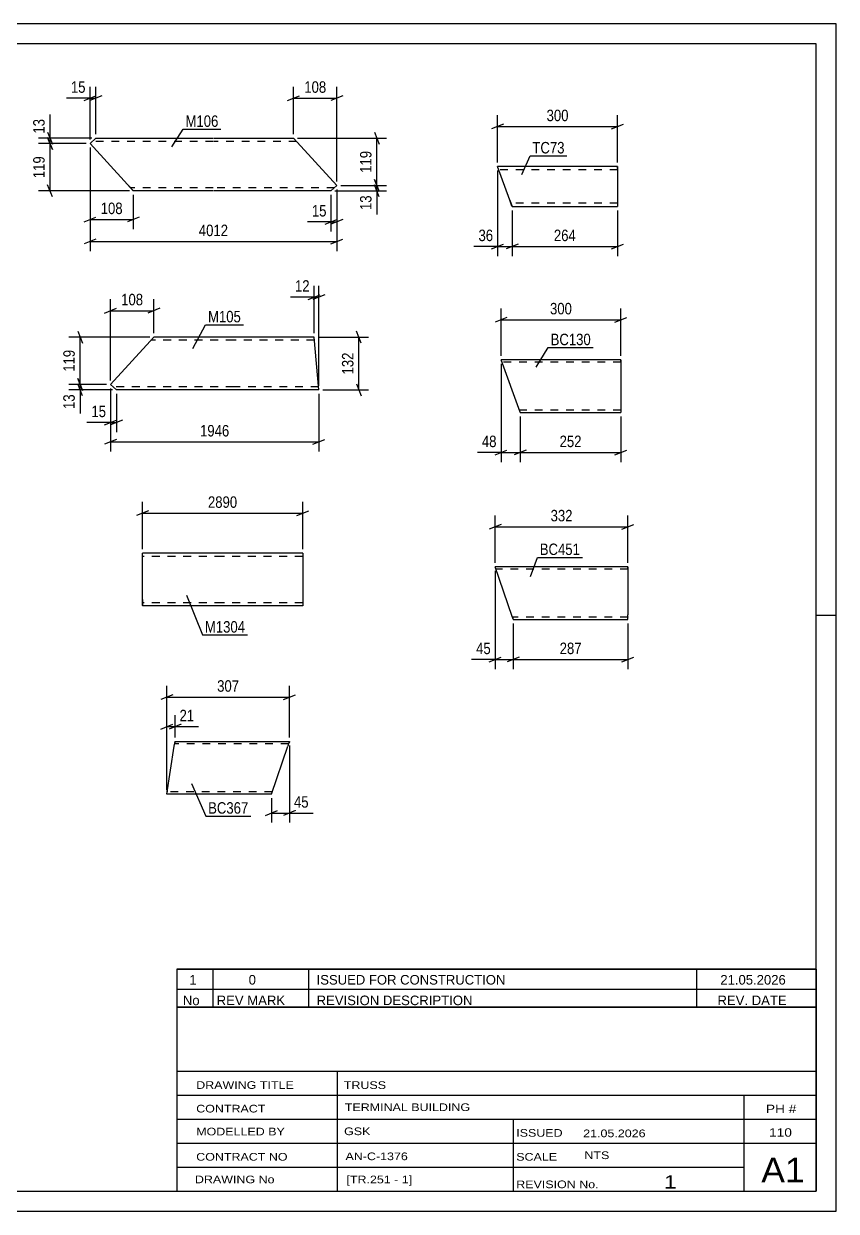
# Model space of a CAD drawing. Header units: millimetres. Extents: x 0 to 420, y 0 to 297.
# Drawn here: x 216.7 to 420, y 0 to 297 of the extents above; entities that cross this region are included whole.
import ezdxf

# ---------------------------------------------------------------- set-up
doc = ezdxf.new("R2010")
doc.units = ezdxf.units.MM
doc.linetypes.add('DXK_LINE_DOT2', pattern=[3.9198, 1.9599, -1.9599])
doc.styles.add('Arial Narrow', font='ARIALN.TTF', dxfattribs={"height": 0.2})

# ---------------------------------------------------------------- blocks, each defined once
blk = doc.blocks.new('Unknown-122569878-1134')
at = {"color": 5, "linetype": 'Continuous'}
for p, q in [((420, 297), (0, 297)), ((420, 0), (420, 297)), ((415, 292), (5, 292)), ((415, 5), (415, 292)), ((420, 149), (415, 149)), ((5, 5), (415, 5)), ((0, 0), (420, 0))]:
    blk.add_line(p, q, dxfattribs=at)
blk = doc.blocks.new('Part-122569878-10445 - 10440')
at = {"color": 2, "linetype": 'Continuous'}
for p, q in [((233.31, 267.04), (234.79, 268.39)), ((234.79, 268.39), (264.15, 268.39)), ((264.25, 268.39), (284.25, 268.39)), ((295.08, 256.54), (284.25, 268.39)), ((242.68, 256.79), (233.31, 267.04)), ((244.15, 255.19), (242.68, 256.79)), ((293.6, 255.19), (295.08, 256.54)), ((264.15, 255.19), (244.15, 255.19)), ((293.6, 255.19), (264.25, 255.19))]:
    blk.add_line(p, q, dxfattribs=at)
at = {"color": 7, "linetype": 'DXK_LINE_DOT2'}
for p, q in [((264.15, 267.59), (233.91, 267.59)), ((284.98, 267.59), (264.25, 267.59)), ((242.68, 256.79), (244.03, 255.31)), ((264.15, 255.99), (243.41, 255.99)), ((294.48, 255.99), (264.25, 255.99))]:
    blk.add_line(p, q, dxfattribs=at)
blk = doc.blocks.new('Part-122569878-10452 - 10451')
at = {"color": 2, "linetype": 'Continuous'}
for p, q in [((238.44, 206.78), (249.27, 218.63)), ((269.27, 218.63), (249.27, 218.63)), ((289.37, 218.63), (269.37, 218.63)), ((290.56, 205.43), (289.37, 218.63)), ((239.91, 205.43), (238.44, 206.78)), ((269.27, 205.43), (239.91, 205.43)), ((290.56, 205.43), (269.37, 205.43))]:
    blk.add_line(p, q, dxfattribs=at)
at = {"color": 7, "linetype": 'DXK_LINE_DOT2'}
for p, q in [((269.27, 217.83), (248.54, 217.83)), ((289.44, 217.83), (269.37, 217.83)), ((269.27, 206.23), (239.04, 206.23)), ((290.48, 206.23), (269.37, 206.23)), ((290.48, 206.23), (290.48, 206.29))]:
    blk.add_line(p, q, dxfattribs=at)
blk = doc.blocks.new('Part-122569878-10465 - 10464')
at = {"color": 2, "linetype": 'Continuous'}
for p, q in [((266.42, 164.58), (246.42, 164.58)), ((246.42, 152.98), (246.42, 164.58)), ((286.52, 164.58), (266.52, 164.58)), ((286.52, 164.58), (286.52, 151.38)), ((246.42, 152.98), (246.42, 151.38)), ((266.42, 151.38), (246.42, 151.38)), ((286.52, 151.38), (266.52, 151.38))]:
    blk.add_line(p, q, dxfattribs=at)
at = {"color": 7, "linetype": 'DXK_LINE_DOT2'}
for p, q in [((266.42, 163.78), (246.42, 163.78)), ((286.52, 163.78), (266.52, 163.78)), ((246.42, 151.51), (246.42, 152.98)), ((246.42, 152.18), (246.42, 152.24)), ((266.42, 152.18), (246.42, 152.18)), ((286.52, 152.18), (266.52, 152.18)), ((286.52, 152.18), (286.52, 152.24))]:
    blk.add_line(p, q, dxfattribs=at)
blk = doc.blocks.new('Part-122569878-12665 - 12660')
at = {"color": 2, "linetype": 'Continuous'}
for p, q in [((338.34, 252.89), (335.28, 261.29)), ((365.28, 261.29), (335.28, 261.29)), ((365.28, 261.29), (365.28, 251.29)), ((338.34, 252.89), (338.92, 251.29)), ((338.92, 251.29), (365.28, 251.29))]:
    blk.add_line(p, q, dxfattribs=at)
at = {"color": 7, "linetype": 'DXK_LINE_DOT2'}
for p, q in [((365.28, 260.49), (335.57, 260.49)), ((365.28, 260.82), (365.28, 261.29)), ((338.88, 251.41), (338.34, 252.89)), ((365.28, 252.09), (338.63, 252.09))]:
    blk.add_line(p, q, dxfattribs=at)
blk = doc.blocks.new('Part-122569878-12673 - 12672')
at = {"color": 2, "linetype": 'Continuous'}
for p, q in [((340.9, 199.86), (336.13, 212.97)), ((366.13, 212.97), (336.13, 212.97)), ((366.13, 212.97), (366.13, 212.88)), ((366.13, 212.88), (366.13, 199.77)), ((340.93, 199.77), (340.9, 199.86)), ((340.93, 199.77), (366.13, 199.77))]:
    blk.add_line(p, q, dxfattribs=at)
at = {"color": 7, "linetype": 'DXK_LINE_DOT2'}
for p, q in [((366.13, 212.37), (336.35, 212.37)), ((366.13, 212.62), (366.13, 212.97)), ((366.13, 200.37), (340.72, 200.37))]:
    blk.add_line(p, q, dxfattribs=at)
blk = doc.blocks.new('Part-122569878-12681 - 12680')
at = {"color": 2, "linetype": 'Continuous'}
for p, q in [((367.89, 161.2), (334.68, 161.2)), ((338.95, 148.74), (334.68, 161.2)), ((367.89, 161.2), (367.89, 161.11)), ((367.89, 161.11), (367.89, 160.85)), ((367.89, 160.85), (367.89, 160)), ((367.89, 160), (367.89, 149.2)), ((339.17, 148.09), (338.95, 148.74)), ((367.89, 148), (367.89, 149.2)), ((339.17, 148.09), (339.2, 148)), ((339.2, 148), (367.89, 148))]:
    blk.add_line(p, q, dxfattribs=at)
at = {"color": 7, "linetype": 'DXK_LINE_DOT2'}
for p, q in [((367.89, 160.6), (334.88, 160.6)), ((367.89, 160.85), (367.89, 161.2)), ((367.89, 160.46), (367.89, 160)), ((338.95, 148.74), (339.08, 148.35)), ((367.89, 148.6), (339, 148.6)), ((367.89, 148.6), (367.89, 149.2)), ((367.89, 148.64), (367.89, 148.6)), ((367.89, 148), (367.89, 148.09))]:
    blk.add_line(p, q, dxfattribs=at)
blk = doc.blocks.new('Part-122569878-12688 - 12687')
at = {"color": 2, "linetype": 'Continuous'}
for p, q in [((252.51, 104.3), (254.4, 116.3)), ((254.4, 116.3), (254.59, 117.5)), ((254.59, 117.5), (283.21, 117.5)), ((278.69, 104.3), (282.8, 116.3)), ((283.09, 117.15), (282.8, 116.3)), ((283.18, 117.41), (283.09, 117.15)), ((283.21, 117.5), (283.18, 117.41)), ((278.69, 104.3), (252.51, 104.3))]:
    blk.add_line(p, q, dxfattribs=at)
at = {"color": 7, "linetype": 'DXK_LINE_DOT2'}
for p, q in [((283.01, 116.9), (254.49, 116.9)), ((254.57, 117.41), (254.53, 117.15)), ((254.59, 117.5), (254.57, 117.41)), ((283.21, 117.5), (283.09, 117.15)), ((252.62, 104.95), (252.61, 104.9)), ((252.61, 104.9), (252.62, 104.95)), ((278.89, 104.9), (252.61, 104.9)), ((252.63, 105.04), (252.62, 104.95)), ((252.62, 104.95), (252.63, 105.04))]:
    blk.add_line(p, q, dxfattribs=at)
blk = doc.blocks.new('StraightDimension-122569878-12901 - 10440')
at = {"color": 7, "linetype": 'Continuous'}
for p, q in [((233.79, 268.39), (220.46, 268.39)), ((222.71, 269.89), (223.91, 266.89)), ((223.91, 265.54), (222.71, 268.54)), ((223.31, 267.04), (223.31, 268.39)), ((232.31, 267.04), (220.46, 267.04))]:
    blk.add_line(p, q, dxfattribs=at)
at = {"color": 0}
blk.add_wipeout([(222.56, 273.77), (218.36, 273.77), (218.36, 268.92), (222.56, 268.92)], dxfattribs=at)
at = {"color": 7, "linetype": 'Continuous'}
blk.add_line((223.31, 268.39), (223.31, 274.3), dxfattribs=at)
blk.add_line((223.31, 268.39), (223.31, 274.3), dxfattribs=at)
at = {"color": 3, "style": 'Arial Narrow'}
blk.add_text('13', height=2.863, rotation=90.0002, dxfattribs=at).set_placement((221.96, 269.52))
blk = doc.blocks.new('StraightDimension-122569878-10650 - 10440')
at = {"color": 7, "linetype": 'Continuous'}
for p, q in [((295.08, 255.54), (295.08, 245.04)), ((293.6, 254.19), (293.6, 245.04)), ((292.1, 246.84), (295.1, 248.04)), ((296.58, 248.04), (293.58, 246.84)), ((293.6, 247.44), (295.08, 247.44))]:
    blk.add_line(p, q, dxfattribs=at)
at = {"color": 0}
blk.add_wipeout([(293.08, 248.19), (293.08, 252.39), (288.22, 252.39), (288.22, 248.19)], dxfattribs=at)
at = {"color": 7, "linetype": 'Continuous'}
blk.add_line((293.6, 247.44), (287.7, 247.44), dxfattribs=at)
blk.add_line((293.6, 247.44), (287.7, 247.44), dxfattribs=at)
at = {"color": 3, "style": 'Arial Narrow'}
blk.add_text('15', height=2.863, dxfattribs=at).set_placement((288.82, 248.79))
blk = doc.blocks.new('StraightDimension-122569878-10663 - 10440')
at = {"color": 7, "linetype": 'Continuous'}
for p, q in [((233.31, 268.04), (233.31, 281.24)), ((234.79, 269.39), (234.79, 281.24)), ((231.81, 277.79), (234.81, 278.99)), ((236.29, 278.99), (233.29, 277.79)), ((233.31, 278.39), (234.79, 278.39))]:
    blk.add_line(p, q, dxfattribs=at)
at = {"color": 0}
blk.add_wipeout([(232.78, 279.14), (232.78, 283.34), (227.93, 283.34), (227.93, 279.14)], dxfattribs=at)
at = {"color": 7, "linetype": 'Continuous'}
blk.add_line((233.31, 278.39), (227.4, 278.39), dxfattribs=at)
blk.add_line((233.31, 278.39), (227.4, 278.39), dxfattribs=at)
at = {"color": 3, "style": 'Arial Narrow'}
blk.add_text('15', height=2.863, dxfattribs=at).set_placement((228.53, 279.74))
blk = doc.blocks.new('StraightDimension-122569878-10655 - 10440')
at = {"color": 7, "linetype": 'Continuous'}
for p, q in [((233.31, 266.04), (233.31, 245.65)), ((244.15, 254.19), (244.15, 245.65)), ((231.81, 247.45), (234.81, 248.65)), ((233.31, 248.05), (244.15, 248.05)), ((245.65, 248.65), (242.65, 247.45))]:
    blk.add_line(p, q, dxfattribs=at)
at = {"color": 0}
blk.add_wipeout([(242.07, 248.8), (242.07, 253), (235.39, 253), (235.39, 248.8)], dxfattribs=at)
at = {"color": 3, "style": 'Arial Narrow'}
blk.add_text('108', height=2.863, dxfattribs=at).set_placement((235.99, 249.4))
blk = doc.blocks.new('StraightDimension-122569878-10683 - 10440')
at = {"color": 7, "linetype": 'Continuous'}
for p, q in [((233.31, 266.04), (233.31, 240.14)), ((295.08, 255.54), (295.08, 240.14)), ((234.81, 243.14), (231.81, 241.94)), ((233.31, 242.54), (295.08, 242.54)), ((293.58, 241.94), (296.58, 243.14))]:
    blk.add_line(p, q, dxfattribs=at)
at = {"color": 0}
blk.add_wipeout([(268.45, 243.29), (268.45, 247.49), (259.94, 247.49), (259.94, 243.29)], dxfattribs=at)
at = {"color": 3, "style": 'Arial Narrow'}
blk.add_text('4012', height=2.863, dxfattribs=at).set_placement((260.54, 243.89))
blk = doc.blocks.new('StraightDimension-122569878-10659 - 10440')
at = {"color": 7, "linetype": 'Continuous'}
for p, q in [((284.25, 269.39), (284.25, 281.24)), ((295.08, 257.54), (295.08, 281.24)), ((282.75, 277.79), (285.75, 278.99)), ((284.25, 278.39), (295.08, 278.39)), ((296.58, 278.99), (293.58, 277.79))]:
    blk.add_line(p, q, dxfattribs=at)
at = {"color": 0}
blk.add_wipeout([(293.01, 279.14), (293.01, 283.34), (286.32, 283.34), (286.32, 279.14)], dxfattribs=at)
at = {"color": 3, "style": 'Arial Narrow'}
blk.add_text('108', height=2.863, dxfattribs=at).set_placement((286.92, 279.74))
blk = doc.blocks.new('StraightDimension-122569878-12902 - 10440')
at = {"color": 7, "linetype": 'Continuous'}
for p, q in [((222.71, 268.54), (223.91, 265.54)), ((232.31, 267.04), (220.46, 267.04)), ((223.31, 255.19), (223.31, 267.04)), ((223.91, 253.69), (222.71, 256.69)), ((243.15, 255.19), (220.46, 255.19))]:
    blk.add_line(p, q, dxfattribs=at)
at = {"color": 0}
blk.add_wipeout([(222.56, 264.46), (218.36, 264.46), (218.36, 257.78), (222.56, 257.78)], dxfattribs=at)
at = {"color": 3, "style": 'Arial Narrow'}
blk.add_text('119', height=2.863, rotation=90.0002, dxfattribs=at).set_placement((221.96, 258.38))
blk = doc.blocks.new('StraightDimension-122569878-12936 - 10440')
at = {"color": 7, "linetype": 'Continuous'}
for p, q in [((285.25, 268.39), (307.48, 268.39)), ((304.48, 269.89), (305.68, 266.89)), ((305.08, 256.54), (305.08, 268.39)), ((296.08, 256.54), (307.48, 256.54)), ((305.68, 255.04), (304.48, 258.04))]:
    blk.add_line(p, q, dxfattribs=at)
at = {"color": 0}
blk.add_wipeout([(304.33, 265.81), (300.13, 265.81), (300.13, 259.12), (304.33, 259.12)], dxfattribs=at)
at = {"color": 3, "style": 'Arial Narrow'}
blk.add_text('119', height=2.863, rotation=90.0002, dxfattribs=at).set_placement((303.73, 259.72))
blk = doc.blocks.new('StraightDimension-122569878-12937 - 10440')
at = {"color": 7, "linetype": 'Continuous'}
for p, q in [((296.08, 256.54), (307.48, 256.54)), ((304.48, 258.04), (305.68, 255.04)), ((305.68, 253.69), (304.48, 256.69)), ((305.08, 255.19), (305.08, 256.54)), ((294.6, 255.19), (307.48, 255.19))]:
    blk.add_line(p, q, dxfattribs=at)
at = {"color": 0}
blk.add_wipeout([(304.33, 254.67), (300.13, 254.67), (300.13, 249.81), (304.33, 249.81)], dxfattribs=at)
at = {"color": 7, "linetype": 'Continuous'}
blk.add_line((305.08, 255.19), (305.08, 249.29), dxfattribs=at)
blk.add_line((305.08, 255.19), (305.08, 249.29), dxfattribs=at)
at = {"color": 3, "style": 'Arial Narrow'}
blk.add_text('13', height=2.863, rotation=90.0002, dxfattribs=at).set_placement((303.73, 250.41))
blk = doc.blocks.new('StraightDimension-122569878-10707 - 10451')
at = {"color": 7, "linetype": 'Continuous'}
for p, q in [((301.16, 217.13), (299.96, 220.13)), ((290.37, 218.63), (302.96, 218.63)), ((300.56, 205.43), (300.56, 218.63)), ((291.56, 205.43), (302.96, 205.43)), ((299.96, 206.93), (301.16, 203.93))]:
    blk.add_line(p, q, dxfattribs=at)
at = {"color": 0}
blk.add_wipeout([(299.81, 215.37), (295.61, 215.37), (295.61, 208.68), (299.81, 208.68)], dxfattribs=at)
at = {"color": 3, "style": 'Arial Narrow'}
blk.add_text('132', height=2.863, rotation=90.0002, dxfattribs=at).set_placement((299.21, 209.28))
blk = doc.blocks.new('StraightDimension-122569878-10691 - 10451')
at = {"color": 7, "linetype": 'Continuous'}
for p, q in [((236.94, 224.64), (239.94, 225.84)), ((238.44, 207.78), (238.44, 228.09)), ((250.77, 225.84), (247.77, 224.64)), ((249.27, 219.63), (249.27, 228.09)), ((238.44, 225.24), (249.27, 225.24))]:
    blk.add_line(p, q, dxfattribs=at)
at = {"color": 0}
blk.add_wipeout([(247.2, 225.99), (247.2, 230.19), (240.51, 230.19), (240.51, 225.99)], dxfattribs=at)
at = {"color": 3, "style": 'Arial Narrow'}
blk.add_text('108', height=2.863, dxfattribs=at).set_placement((241.11, 226.59))
blk = doc.blocks.new('StraightDimension-122569878-10713 - 10451')
at = {"color": 7, "linetype": 'Continuous'}
for p, q in [((238.44, 205.78), (238.44, 190.03)), ((290.56, 204.43), (290.56, 190.03)), ((239.94, 193.03), (236.94, 191.83)), ((238.44, 192.43), (290.56, 192.43)), ((289.06, 191.83), (292.06, 193.03))]:
    blk.add_line(p, q, dxfattribs=at)
at = {"color": 0}
blk.add_wipeout([(268.75, 193.18), (268.75, 197.38), (260.24, 197.38), (260.24, 193.18)], dxfattribs=at)
at = {"color": 3, "style": 'Arial Narrow'}
blk.add_text('1946', height=2.863, dxfattribs=at).set_placement((260.84, 193.78))
blk = doc.blocks.new('StraightDimension-122569878-10695 - 10451')
at = {"color": 7, "linetype": 'Continuous'}
for p, q in [((238.44, 205.78), (238.44, 194.87)), ((239.91, 204.43), (239.91, 194.87)), ((236.94, 196.67), (239.94, 197.87)), ((241.41, 197.87), (238.41, 196.67)), ((238.44, 197.27), (239.91, 197.27))]:
    blk.add_line(p, q, dxfattribs=at)
at = {"color": 0}
blk.add_wipeout([(237.91, 198.02), (237.91, 202.22), (233.06, 202.22), (233.06, 198.02)], dxfattribs=at)
at = {"color": 7, "linetype": 'Continuous'}
blk.add_line((238.44, 197.27), (232.53, 197.27), dxfattribs=at)
blk.add_line((238.44, 197.27), (232.53, 197.27), dxfattribs=at)
at = {"color": 3, "style": 'Arial Narrow'}
blk.add_text('15', height=2.863, dxfattribs=at).set_placement((233.66, 198.62))
blk = doc.blocks.new('StraightDimension-122569878-10687 - 10451')
at = {"color": 7, "linetype": 'Continuous'}
for p, q in [((287.87, 228.03), (290.87, 229.23)), ((292.06, 229.23), (289.06, 228.03)), ((289.37, 219.63), (289.37, 231.48)), ((290.56, 206.43), (290.56, 231.48)), ((289.37, 228.63), (290.56, 228.63))]:
    blk.add_line(p, q, dxfattribs=at)
at = {"color": 0}
blk.add_wipeout([(288.85, 229.38), (288.85, 233.58), (283.99, 233.58), (283.99, 229.38)], dxfattribs=at)
at = {"color": 7, "linetype": 'Continuous'}
blk.add_line((289.37, 228.63), (283.47, 228.63), dxfattribs=at)
blk.add_line((289.37, 228.63), (283.47, 228.63), dxfattribs=at)
at = {"color": 3, "style": 'Arial Narrow'}
blk.add_text('12', height=2.863, dxfattribs=at).set_placement((284.59, 229.98))
blk = doc.blocks.new('StraightDimension-122569878-12969 - 10451')
at = {"color": 7, "linetype": 'Continuous'}
for p, q in [((230.24, 220.13), (231.44, 217.13)), ((248.27, 218.63), (227.99, 218.63)), ((230.84, 206.78), (230.84, 218.63)), ((231.44, 205.28), (230.24, 208.28)), ((237.44, 206.78), (227.99, 206.78))]:
    blk.add_line(p, q, dxfattribs=at)
at = {"color": 0}
blk.add_wipeout([(230.09, 216.04), (225.89, 216.04), (225.89, 209.36), (230.09, 209.36)], dxfattribs=at)
at = {"color": 3, "style": 'Arial Narrow'}
blk.add_text('119', height=2.863, rotation=90.0002, dxfattribs=at).set_placement((229.49, 209.96))
blk = doc.blocks.new('StraightDimension-122569878-12970 - 10451')
at = {"color": 7, "linetype": 'Continuous'}
for p, q in [((230.24, 208.28), (231.44, 205.28)), ((237.44, 206.78), (227.99, 206.78)), ((238.91, 205.43), (227.99, 205.43)), ((231.44, 203.93), (230.24, 206.93)), ((230.84, 205.43), (230.84, 206.78))]:
    blk.add_line(p, q, dxfattribs=at)
at = {"color": 0}
blk.add_wipeout([(230.09, 204.9), (225.89, 204.9), (225.89, 200.05), (230.09, 200.05)], dxfattribs=at)
at = {"color": 7, "linetype": 'Continuous'}
blk.add_line((230.84, 205.43), (230.84, 199.52), dxfattribs=at)
blk.add_line((230.84, 205.43), (230.84, 199.52), dxfattribs=at)
at = {"color": 3, "style": 'Arial Narrow'}
blk.add_text('13', height=2.863, rotation=90.0002, dxfattribs=at).set_placement((229.49, 200.65))
blk = doc.blocks.new('StraightDimension-122569878-10717 - 10464')
at = {"color": 7, "linetype": 'Continuous'}
for p, q in [((246.42, 165.58), (246.42, 177.43)), ((286.52, 165.58), (286.52, 177.43)), ((247.92, 175.18), (244.92, 173.98)), ((246.42, 174.58), (286.52, 174.58)), ((285.02, 173.98), (288.02, 175.18))]:
    blk.add_line(p, q, dxfattribs=at)
at = {"color": 0}
blk.add_wipeout([(270.73, 175.33), (270.73, 179.53), (262.22, 179.53), (262.22, 175.33)], dxfattribs=at)
at = {"color": 3, "style": 'Arial Narrow'}
blk.add_text('2890', height=2.863, dxfattribs=at).set_placement((262.82, 175.93))
blk = doc.blocks.new('StraightDimension-122569878-13087 - 12660')
at = {"color": 7, "linetype": 'Continuous'}
for p, q in [((335.28, 260.29), (335.28, 238.89)), ((338.92, 250.29), (338.92, 238.89)), ((333.78, 240.69), (336.78, 241.89)), ((335.28, 241.29), (338.92, 241.29)), ((340.42, 241.89), (337.42, 240.69))]:
    blk.add_line(p, q, dxfattribs=at)
at = {"color": 0}
blk.add_wipeout([(334.76, 242.04), (334.76, 246.24), (329.9, 246.24), (329.9, 242.04)], dxfattribs=at)
at = {"color": 7, "linetype": 'Continuous'}
blk.add_line((335.28, 241.29), (329.37, 241.29), dxfattribs=at)
blk.add_line((335.28, 241.29), (329.37, 241.29), dxfattribs=at)
at = {"color": 3, "style": 'Arial Narrow'}
blk.add_text('36', height=2.863, dxfattribs=at).set_placement((330.5, 242.64))
blk = doc.blocks.new('StraightDimension-122569878-13075 - 12660')
at = {"color": 7, "linetype": 'Continuous'}
for p, q in [((335.28, 262.29), (335.28, 274.14)), ((365.28, 262.29), (365.28, 274.14)), ((336.78, 271.89), (333.78, 270.69)), ((335.28, 271.29), (365.28, 271.29)), ((363.78, 270.69), (366.78, 271.89))]:
    blk.add_line(p, q, dxfattribs=at)
at = {"color": 0}
blk.add_wipeout([(353.62, 272.04), (353.62, 276.24), (346.94, 276.24), (346.94, 272.04)], dxfattribs=at)
at = {"color": 3, "style": 'Arial Narrow'}
blk.add_text('300', height=2.863, dxfattribs=at).set_placement((347.54, 272.64))
blk = doc.blocks.new('StraightDimension-122569878-13086 - 12660')
at = {"color": 7, "linetype": 'Continuous'}
for p, q in [((338.92, 250.29), (338.92, 238.89)), ((365.28, 250.29), (365.28, 238.89)), ((340.42, 241.89), (337.42, 240.69)), ((338.92, 241.29), (365.28, 241.29)), ((363.78, 240.69), (366.78, 241.89))]:
    blk.add_line(p, q, dxfattribs=at)
at = {"color": 0}
blk.add_wipeout([(355.44, 242.04), (355.44, 246.24), (348.76, 246.24), (348.76, 242.04)], dxfattribs=at)
at = {"color": 3, "style": 'Arial Narrow'}
blk.add_text('264', height=2.863, dxfattribs=at).set_placement((349.36, 242.64))
blk = doc.blocks.new('StraightDimension-122569878-13123 - 12672')
at = {"color": 7, "linetype": 'Continuous'}
for p, q in [((336.13, 213.97), (336.13, 225.82)), ((366.13, 213.97), (366.13, 225.82)), ((337.63, 223.57), (334.63, 222.37)), ((336.13, 222.97), (366.13, 222.97)), ((364.63, 222.37), (367.63, 223.57))]:
    blk.add_line(p, q, dxfattribs=at)
at = {"color": 0}
blk.add_wipeout([(354.47, 223.72), (354.47, 227.92), (347.79, 227.92), (347.79, 223.72)], dxfattribs=at)
at = {"color": 3, "style": 'Arial Narrow'}
blk.add_text('300', height=2.863, dxfattribs=at).set_placement((348.39, 224.32))
blk = doc.blocks.new('StraightDimension-122569878-13135 - 12672')
at = {"color": 7, "linetype": 'Continuous'}
for p, q in [((336.13, 211.97), (336.13, 187.37)), ((340.93, 198.77), (340.93, 187.37)), ((334.63, 189.17), (337.63, 190.37)), ((342.43, 190.37), (339.43, 189.17)), ((336.13, 189.77), (340.93, 189.77))]:
    blk.add_line(p, q, dxfattribs=at)
at = {"color": 0}
blk.add_wipeout([(335.6, 190.52), (335.6, 194.72), (330.75, 194.72), (330.75, 190.52)], dxfattribs=at)
at = {"color": 7, "linetype": 'Continuous'}
blk.add_line((336.13, 189.77), (330.22, 189.77), dxfattribs=at)
blk.add_line((336.13, 189.77), (330.22, 189.77), dxfattribs=at)
at = {"color": 3, "style": 'Arial Narrow'}
blk.add_text('48', height=2.863, dxfattribs=at).set_placement((331.35, 191.12))
blk = doc.blocks.new('StraightDimension-122569878-13134 - 12672')
at = {"color": 7, "linetype": 'Continuous'}
for p, q in [((340.93, 198.77), (340.93, 187.37)), ((366.13, 198.77), (366.13, 187.37)), ((342.43, 190.37), (339.43, 189.17)), ((364.63, 189.17), (367.63, 190.37)), ((340.93, 189.77), (366.13, 189.77))]:
    blk.add_line(p, q, dxfattribs=at)
at = {"color": 0}
blk.add_wipeout([(356.87, 190.52), (356.87, 194.72), (350.19, 194.72), (350.19, 190.52)], dxfattribs=at)
at = {"color": 3, "style": 'Arial Narrow'}
blk.add_text('252', height=2.863, dxfattribs=at).set_placement((350.79, 191.12))
blk = doc.blocks.new('StraightDimension-122569878-13186 - 12680')
at = {"color": 7, "linetype": 'Continuous'}
for p, q in [((339.2, 147), (339.2, 135.6)), ((367.89, 147), (367.89, 135.6)), ((340.7, 138.6), (337.7, 137.4)), ((339.2, 138), (367.89, 138)), ((366.39, 137.4), (369.39, 138.6))]:
    blk.add_line(p, q, dxfattribs=at)
at = {"color": 0}
blk.add_wipeout([(356.89, 138.75), (356.89, 142.95), (350.21, 142.95), (350.21, 138.75)], dxfattribs=at)
at = {"color": 3, "style": 'Arial Narrow'}
blk.add_text('287', height=2.863, dxfattribs=at).set_placement((350.81, 139.35))
blk = doc.blocks.new('StraightDimension-122569878-13169 - 12680')
at = {"color": 7, "linetype": 'Continuous'}
for p, q in [((334.68, 162.2), (334.68, 174.05)), ((367.89, 162.2), (367.89, 174.05)), ((336.18, 171.8), (333.18, 170.6)), ((334.68, 171.2), (367.89, 171.2)), ((366.39, 170.6), (369.39, 171.8))]:
    blk.add_line(p, q, dxfattribs=at)
at = {"color": 0}
blk.add_wipeout([(354.63, 171.95), (354.63, 176.15), (347.94, 176.15), (347.94, 171.95)], dxfattribs=at)
at = {"color": 3, "style": 'Arial Narrow'}
blk.add_text('332', height=2.863, dxfattribs=at).set_placement((348.54, 172.55))
blk = doc.blocks.new('StraightDimension-122569878-13187 - 12680')
at = {"color": 7, "linetype": 'Continuous'}
for p, q in [((334.68, 160.2), (334.68, 135.6)), ((339.2, 147), (339.2, 135.6)), ((333.18, 137.4), (336.18, 138.6)), ((334.68, 138), (339.2, 138)), ((340.7, 138.6), (337.7, 137.4))]:
    blk.add_line(p, q, dxfattribs=at)
at = {"color": 0}
blk.add_wipeout([(334.15, 138.75), (334.15, 142.95), (329.3, 142.95), (329.3, 138.75)], dxfattribs=at)
at = {"color": 7, "linetype": 'Continuous'}
blk.add_line((334.68, 138), (328.77, 138), dxfattribs=at)
blk.add_line((334.68, 138), (328.77, 138), dxfattribs=at)
at = {"color": 3, "style": 'Arial Narrow'}
blk.add_text('45', height=2.863, dxfattribs=at).set_placement((329.9, 139.35))
blk = doc.blocks.new('StraightDimension-122569878-13042 - 12687')
at = {"color": 7, "linetype": 'Continuous'}
for p, q in [((283.21, 116.5), (283.21, 97.2)), ((278.69, 103.3), (278.69, 97.2)), ((277.19, 99), (280.19, 100.2)), ((278.69, 99.6), (283.21, 99.6)), ((284.71, 100.2), (281.71, 99))]:
    blk.add_line(p, q, dxfattribs=at)
at = {"color": 0}
blk.add_wipeout([(288.59, 100.35), (288.59, 104.55), (283.74, 104.55), (283.74, 100.35)], dxfattribs=at)
at = {"color": 7, "linetype": 'Continuous'}
blk.add_line((283.21, 99.6), (289.12, 99.6), dxfattribs=at)
blk.add_line((283.21, 99.6), (289.12, 99.6), dxfattribs=at)
at = {"color": 3, "style": 'Arial Narrow'}
blk.add_text('45', height=2.863, dxfattribs=at).set_placement((284.34, 100.95))
blk = doc.blocks.new('StraightDimension-122569878-13015 - 12687')
at = {"color": 7, "linetype": 'Continuous'}
for p, q in [((252.51, 105.3), (252.51, 131.44)), ((283.21, 118.5), (283.21, 131.44)), ((254.01, 129.19), (251.01, 127.99)), ((252.51, 128.59), (283.21, 128.59)), ((281.71, 127.99), (284.71, 129.19))]:
    blk.add_line(p, q, dxfattribs=at)
at = {"color": 0}
blk.add_wipeout([(271.21, 129.34), (271.21, 133.54), (264.52, 133.54), (264.52, 129.34)], dxfattribs=at)
at = {"color": 3, "style": 'Arial Narrow'}
blk.add_text('307', height=2.863, dxfattribs=at).set_placement((265.12, 129.94))
blk = doc.blocks.new('StraightDimension-122569878-13029 - 12687')
at = {"color": 7, "linetype": 'Continuous'}
for p, q in [((251.01, 120.6), (254.01, 121.8)), ((252.51, 105.3), (252.51, 124.05)), ((256.09, 121.8), (253.09, 120.6)), ((254.59, 118.5), (254.59, 124.05)), ((252.51, 121.2), (254.59, 121.2))]:
    blk.add_line(p, q, dxfattribs=at)
at = {"color": 0}
blk.add_wipeout([(259.97, 121.95), (259.97, 126.15), (255.11, 126.15), (255.11, 121.95)], dxfattribs=at)
at = {"color": 7, "linetype": 'Continuous'}
blk.add_line((254.59, 121.2), (260.49, 121.2), dxfattribs=at)
blk.add_line((254.59, 121.2), (260.49, 121.2), dxfattribs=at)
at = {"color": 3, "style": 'Arial Narrow'}
blk.add_text('21', height=2.863, dxfattribs=at).set_placement((255.71, 122.55))
blk = doc.blocks.new('Unknown-122569878-13240')
at = {"color": 7, "linetype": 'Continuous'}
for p, q in [((255, 51.05), (255, 5)), ((255, 51.05), (415, 51.05)), ((415, 51), (415, 5)), ((255, 35), (415, 35)), ((295.14, 35), (295.14, 5)), ((255, 29), (415, 29)), ((397, 5.05), (397, 29.05)), ((255, 23), (415, 23)), ((339.14, 23), (339.14, 5)), ((255, 17), (415, 17)), ((255, 11), (397, 11)), ((255, 5), (415, 5))]:
    blk.add_line(p, q, dxfattribs=at)
at = {"color": 7, "style": 'Arial Narrow'}
for s, height, width, p in [('DRAWING TITLE', 1.9089, 1.425378, (259.88, 30.61)), ('TRUSS', 1.909, 1.425378, (296.81, 30.59)), ('TERMINAL BUILDING', 1.9089, 1.425378, (297.06, 25.07)), ('CONTRACT', 1.909, 1.425378, (259.88, 24.71)), ('MODELLED BY', 1.9089, 1.425378, (259.88, 18.98)), ('GSK', 1.909, 1.425378, (296.88, 19.04)), ('ISSUED', 1.909, 1.425378, (339.94, 18.64)), ('21.05.2026', 1.909, 1.425378, (356.69, 18.52)), ('CONTRACT NO', 1.9089, 1.425378, (259.88, 12.66)), ('AN-C-1376', 1.909, 1.425378, (297.23, 12.78)), ('SCALE', 1.909, 1.425378, (339.94, 12.65)), ('A1', 6.204, 1.25, (401.24, 7.2)), ('DRAWING No', 1.909, 1.425378, (259.56, 7)), ('[TR.251 - 1]', 1.9089, 1.425378, (297.46, 6.99)), ('1', 3.34, 1.5, (376.91, 5.68)), ('REVISION No.', 1.9089, 1.425378, (339.94, 5.77))]:
    blk.add_text(s, height=height, dxfattribs=dict(at, width=width)).set_placement(p)
at = {"color": 7, "linetype": 'Continuous', "style": 'Arial Narrow'}
for s, height, width, p in [('PH #', 2.1, 1.42538, (402.4, 24.55)), ('110', 2.1, 1.42538, (403.19, 18.65)), ('NTS', 1.909, 1.425378, (357, 13.05))]:
    blk.add_text(s, height=height, dxfattribs=dict(at, width=width)).set_placement(p)
blk = doc.blocks.new('Unknown-122569878-13241')
at = {"color": 7, "linetype": 'Continuous'}
for p, q in [((255, 60.55), (415, 60.55)), ((415, 60.55), (255, 60.55)), ((255, 60.55), (255, 55.55)), ((264, 60.55), (264, 55.55)), ((288, 60.55), (288, 55.55)), ((385, 60.55), (385, 55.55)), ((415, 60.55), (415, 55.55)), ((255, 55.55), (415, 55.55)), ((255, 55.55), (255, 51.05)), ((255, 55.55), (415, 55.55)), ((264, 55.55), (264, 51.05)), ((288, 55.55), (288, 51.05)), ((385, 55.55), (385, 51.05)), ((415, 55.55), (415, 51.05)), ((415, 51.05), (255, 51.05))]:
    blk.add_line(p, q, dxfattribs=at)
at = {"color": 7, "linetype": 'Continuous', "style": 'Arial Narrow'}
for s, height, width, p in [('1', 2.39, 1.196471, (258.16, 56.7)), ('0', 2.39, 1.196471, (273, 56.7)), ('ISSUED FOR CONSTRUCTION', 2.3861, 1.196471, (290, 56.7)), ('21.05.2026', 2.386, 1.196471, (391, 56.7)), ('No', 2.386, 1.2, (256.54, 51.55)), ('REV MARK', 2.386, 1.2, (265, 51.55)), ('REVISION DESCRIPTION', 2.3861, 1.2, (290, 51.55)), ('REV. DATE', 2.386, 1.2, (390.28, 51.55))]:
    blk.add_text(s, height=height, dxfattribs=dict(at, width=width)).set_placement(p)
blk = doc.blocks.new('Mark-122569878-11052 - 10440')
at = {"color": 0}
blk.add_wipeout([(265.44, 271.21), (265.44, 274.21), (257.21, 274.21), (257.21, 271.21)], dxfattribs=at)
blk.add_wipeout([(265.44, 271.21), (265.44, 274.21), (257.21, 274.21), (257.21, 271.21)], dxfattribs=at)
at = {"color": 30, "linetype": 'Continuous'}
for p, q in [((253.82, 266.22), (256.61, 270.61)), ((256.61, 270.61), (266.04, 270.61))]:
    blk.add_line(p, q, dxfattribs=at)
at = {"color": 3, "style": 'Arial Narrow'}
blk.add_text('M106', height=2.863, dxfattribs=at).set_placement((257.21, 271.21))
blk = doc.blocks.new('Mark-122569878-11055 - 10451')
at = {"color": 0}
blk.add_wipeout([(271.07, 222.32), (271.07, 225.32), (262.84, 225.32), (262.84, 222.32)], dxfattribs=at)
blk.add_wipeout([(271.07, 222.32), (271.07, 225.32), (262.84, 225.32), (262.84, 222.32)], dxfattribs=at)
at = {"color": 30, "linetype": 'Continuous'}
for p, q in [((259.07, 215.76), (262.24, 221.72)), ((262.24, 221.72), (271.67, 221.72))]:
    blk.add_line(p, q, dxfattribs=at)
at = {"color": 3, "style": 'Arial Narrow'}
blk.add_text('M105', height=2.863, dxfattribs=at).set_placement((262.84, 222.32))
blk = doc.blocks.new('Mark-122569878-11058 - 10464')
at = {"color": 0}
blk.add_wipeout([(272.11, 144.73), (272.11, 147.73), (262.06, 147.73), (262.06, 144.73)], dxfattribs=at)
blk.add_wipeout([(272.11, 144.73), (272.11, 147.73), (262.06, 147.73), (262.06, 144.73)], dxfattribs=at)
at = {"color": 30, "linetype": 'Continuous'}
for p, q in [((257.44, 154.05), (261.46, 144.13)), ((261.46, 144.13), (272.71, 144.13))]:
    blk.add_line(p, q, dxfattribs=at)
at = {"color": 3, "style": 'Arial Narrow'}
blk.add_text('M1304', height=2.863, dxfattribs=at).set_placement((262.06, 144.73))
blk = doc.blocks.new('Mark-122569878-12701 - 12660')
at = {"color": 0}
blk.add_wipeout([(352.03, 264.57), (352.03, 267.57), (343.99, 267.57), (343.99, 264.57)], dxfattribs=at)
blk.add_wipeout([(352.03, 264.57), (352.03, 267.57), (343.99, 267.57), (343.99, 264.57)], dxfattribs=at)
at = {"color": 30, "linetype": 'Continuous'}
for p, q in [((341.31, 259.26), (343.39, 263.97)), ((343.39, 263.97), (352.63, 263.97))]:
    blk.add_line(p, q, dxfattribs=at)
at = {"color": 3, "style": 'Arial Narrow'}
blk.add_text('TC73', height=2.863, dxfattribs=at).set_placement((343.99, 264.57))
blk = doc.blocks.new('Mark-122569878-12698 - 12672')
at = {"color": 0}
blk.add_wipeout([(358.6, 216.61), (358.6, 219.61), (348.55, 219.61), (348.55, 216.61)], dxfattribs=at)
blk.add_wipeout([(358.6, 216.61), (358.6, 219.61), (348.55, 219.61), (348.55, 216.61)], dxfattribs=at)
at = {"color": 30, "linetype": 'Continuous'}
for p, q in [((344.93, 211.08), (347.95, 216.01)), ((347.95, 216.01), (359.2, 216.01))]:
    blk.add_line(p, q, dxfattribs=at)
at = {"color": 3, "style": 'Arial Narrow'}
blk.add_text('BC130', height=2.863, dxfattribs=at).set_placement((348.55, 216.61))
blk = doc.blocks.new('Mark-122569878-12695 - 12680')
at = {"color": 0}
blk.add_wipeout([(355.88, 164.13), (355.88, 167.13), (345.83, 167.13), (345.83, 164.13)], dxfattribs=at)
blk.add_wipeout([(355.88, 164.13), (355.88, 167.13), (345.83, 167.13), (345.83, 164.13)], dxfattribs=at)
at = {"color": 30, "linetype": 'Continuous'}
for p, q in [((343.52, 158.73), (345.23, 163.53)), ((345.23, 163.53), (356.48, 163.53))]:
    blk.add_line(p, q, dxfattribs=at)
at = {"color": 3, "style": 'Arial Narrow'}
blk.add_text('BC451', height=2.863, dxfattribs=at).set_placement((345.83, 164.13))
blk = doc.blocks.new('Mark-122569878-12707 - 12687')
at = {"color": 0}
blk.add_wipeout([(272.92, 99.44), (272.92, 102.44), (262.87, 102.44), (262.87, 99.44)], dxfattribs=at)
blk.add_wipeout([(272.92, 99.44), (272.92, 102.44), (262.87, 102.44), (262.87, 99.44)], dxfattribs=at)
at = {"color": 30, "linetype": 'Continuous'}
for p, q in [((258.68, 106.97), (262.27, 98.84)), ((262.27, 98.84), (273.52, 98.84))]:
    blk.add_line(p, q, dxfattribs=at)
at = {"color": 3, "style": 'Arial Narrow'}
blk.add_text('BC367', height=2.863, dxfattribs=at).set_placement((262.87, 99.44))

msp = doc.modelspace()

# ---------------------------------------------------------------- block references
for name in ['Unknown-122569878-1134', 'Part-122569878-10445 - 10440', 'Part-122569878-12665 - 12660', 'Part-122569878-10452 - 10451', 'Part-122569878-12673 - 12672', 'Part-122569878-10465 - 10464', 'Part-122569878-12681 - 12680', 'Part-122569878-12688 - 12687', 'Unknown-122569878-13241', 'Unknown-122569878-13240']:
    msp.add_blockref(name, (0, 0))

# ---------------------------------------------------------------- next in the draw order: block references
for name in ['StraightDimension-122569878-13075 - 12660', 'StraightDimension-122569878-12901 - 10440', 'StraightDimension-122569878-13087 - 12660', 'StraightDimension-122569878-10650 - 10440', 'StraightDimension-122569878-10691 - 10451', 'StraightDimension-122569878-13123 - 12672', 'Mark-122569878-11055 - 10451', 'StraightDimension-122569878-10707 - 10451', 'StraightDimension-122569878-13135 - 12672', 'StraightDimension-122569878-10717 - 10464', 'StraightDimension-122569878-13169 - 12680', 'Mark-122569878-11058 - 10464', 'StraightDimension-122569878-13186 - 12680', 'StraightDimension-122569878-13042 - 12687']:
    msp.add_blockref(name, (0, 0))

# ---------------------------------------------------------------- next in the draw order: block references
for name in ['StraightDimension-122569878-10663 - 10440', 'Mark-122569878-12701 - 12660', 'StraightDimension-122569878-10655 - 10440', 'StraightDimension-122569878-13086 - 12660', 'Mark-122569878-12698 - 12672', 'StraightDimension-122569878-10713 - 10451', 'StraightDimension-122569878-13134 - 12672', 'Mark-122569878-12695 - 12680', 'StraightDimension-122569878-13187 - 12680', 'StraightDimension-122569878-13015 - 12687']:
    msp.add_blockref(name, (0, 0))

# ---------------------------------------------------------------- next in the draw order: block references
for name in ['StraightDimension-122569878-10683 - 10440', 'StraightDimension-122569878-10687 - 10451', 'StraightDimension-122569878-10695 - 10451', 'StraightDimension-122569878-13029 - 12687']:
    msp.add_blockref(name, (0, 0))

# ---------------------------------------------------------------- next in the draw order: block references
for name in ['StraightDimension-122569878-10659 - 10440', 'Mark-122569878-11052 - 10440', 'StraightDimension-122569878-12902 - 10440', 'StraightDimension-122569878-12969 - 10451', 'Mark-122569878-12707 - 12687']:
    msp.add_blockref(name, (0, 0))

# ---------------------------------------------------------------- next in the draw order: block references
for name in ['StraightDimension-122569878-12936 - 10440', 'StraightDimension-122569878-12970 - 10451']:
    msp.add_blockref(name, (0, 0))

# ---------------------------------------------------------------- next in the draw order: block references
msp.add_blockref('StraightDimension-122569878-12937 - 10440', (0, 0))

doc.saveas('drawing.dxf')
